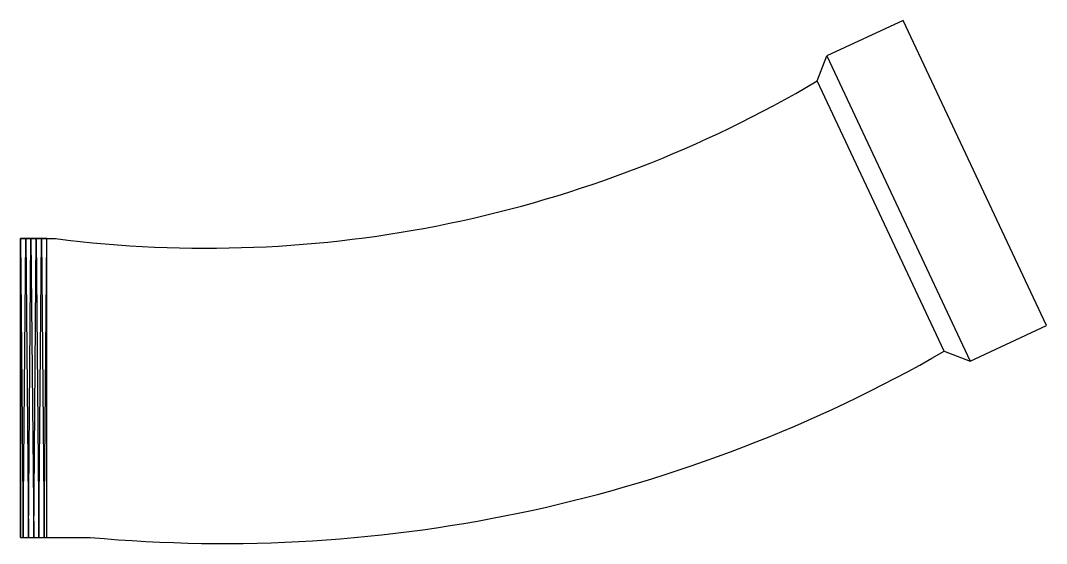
# Model space of a CAD drawing. Header units: millimetres. Extents: x 12058 to 13087, y 4346 to 4871.
import ezdxf

# ---------------------------------------------------------------- set-up
doc = ezdxf.new("R2010")
doc.units = ezdxf.units.MM
doc.header["$LTSCALE"] = 0.5
doc.layers.add('Contorno', color=3, linetype='Continuous')

msp = doc.modelspace()

# ---------------------------------------------------------------- linework, layer by layer
at = {"layer": 'Contorno'}
for p, q in [((12857.4, 4810.8), (12867.1, 4835.8)), ((12984.7, 4539.2), (12857.4, 4810.8)), ((12057.8, 4352.4), (12057.8, 4652.4)), ((12057.8, 4652.4), (12092.8, 4652.4)), ((12057.8, 4652.4), (12060.4, 4352.4)), ((12060.4, 4352.4), (12063.1, 4652.4)), ((12063.1, 4652.4), (12065.7, 4352.4)), ((12065.7, 4352.4), (12068.3, 4652.4)), ((12068.3, 4652.4), (12071, 4352.4)), ((12071, 4352.4), (12073.6, 4652.4)), ((12073.6, 4652.4), (12076.2, 4352.4)), ((12076.2, 4352.4), (12078.9, 4652.4)), ((12078.9, 4652.4), (12081.5, 4352.4)), ((12081.5, 4352.4), (12084.1, 4652.4)), ((12984.7, 4539.2), (13010.8, 4529.4)), ((12057.8, 4352.4), (12127.8, 4352.4))]:
    msp.add_line(p, q, dxfattribs=at)
for points in [[(12867.1, 4835.8), (13010.8, 4529.4), (13087.4, 4565), (12943.7, 4871.4)], [(12057.8, 4652.4), (12057.8, 4352.4), (12084.1, 4352.4), (12084.1, 4652.4)]]:
    msp.add_lwpolyline(points, close=True, dxfattribs=at)
for points in [[(12092.8, 4652.4, 0.166938), (12857.4, 4810.8, 0.133188)], [(12127.8, 4352.4, 0.154659), (12984.7, 4539.2)]]:
    msp.add_lwpolyline(points, format="xyb", dxfattribs=at)

doc.saveas('drawing.dxf')
